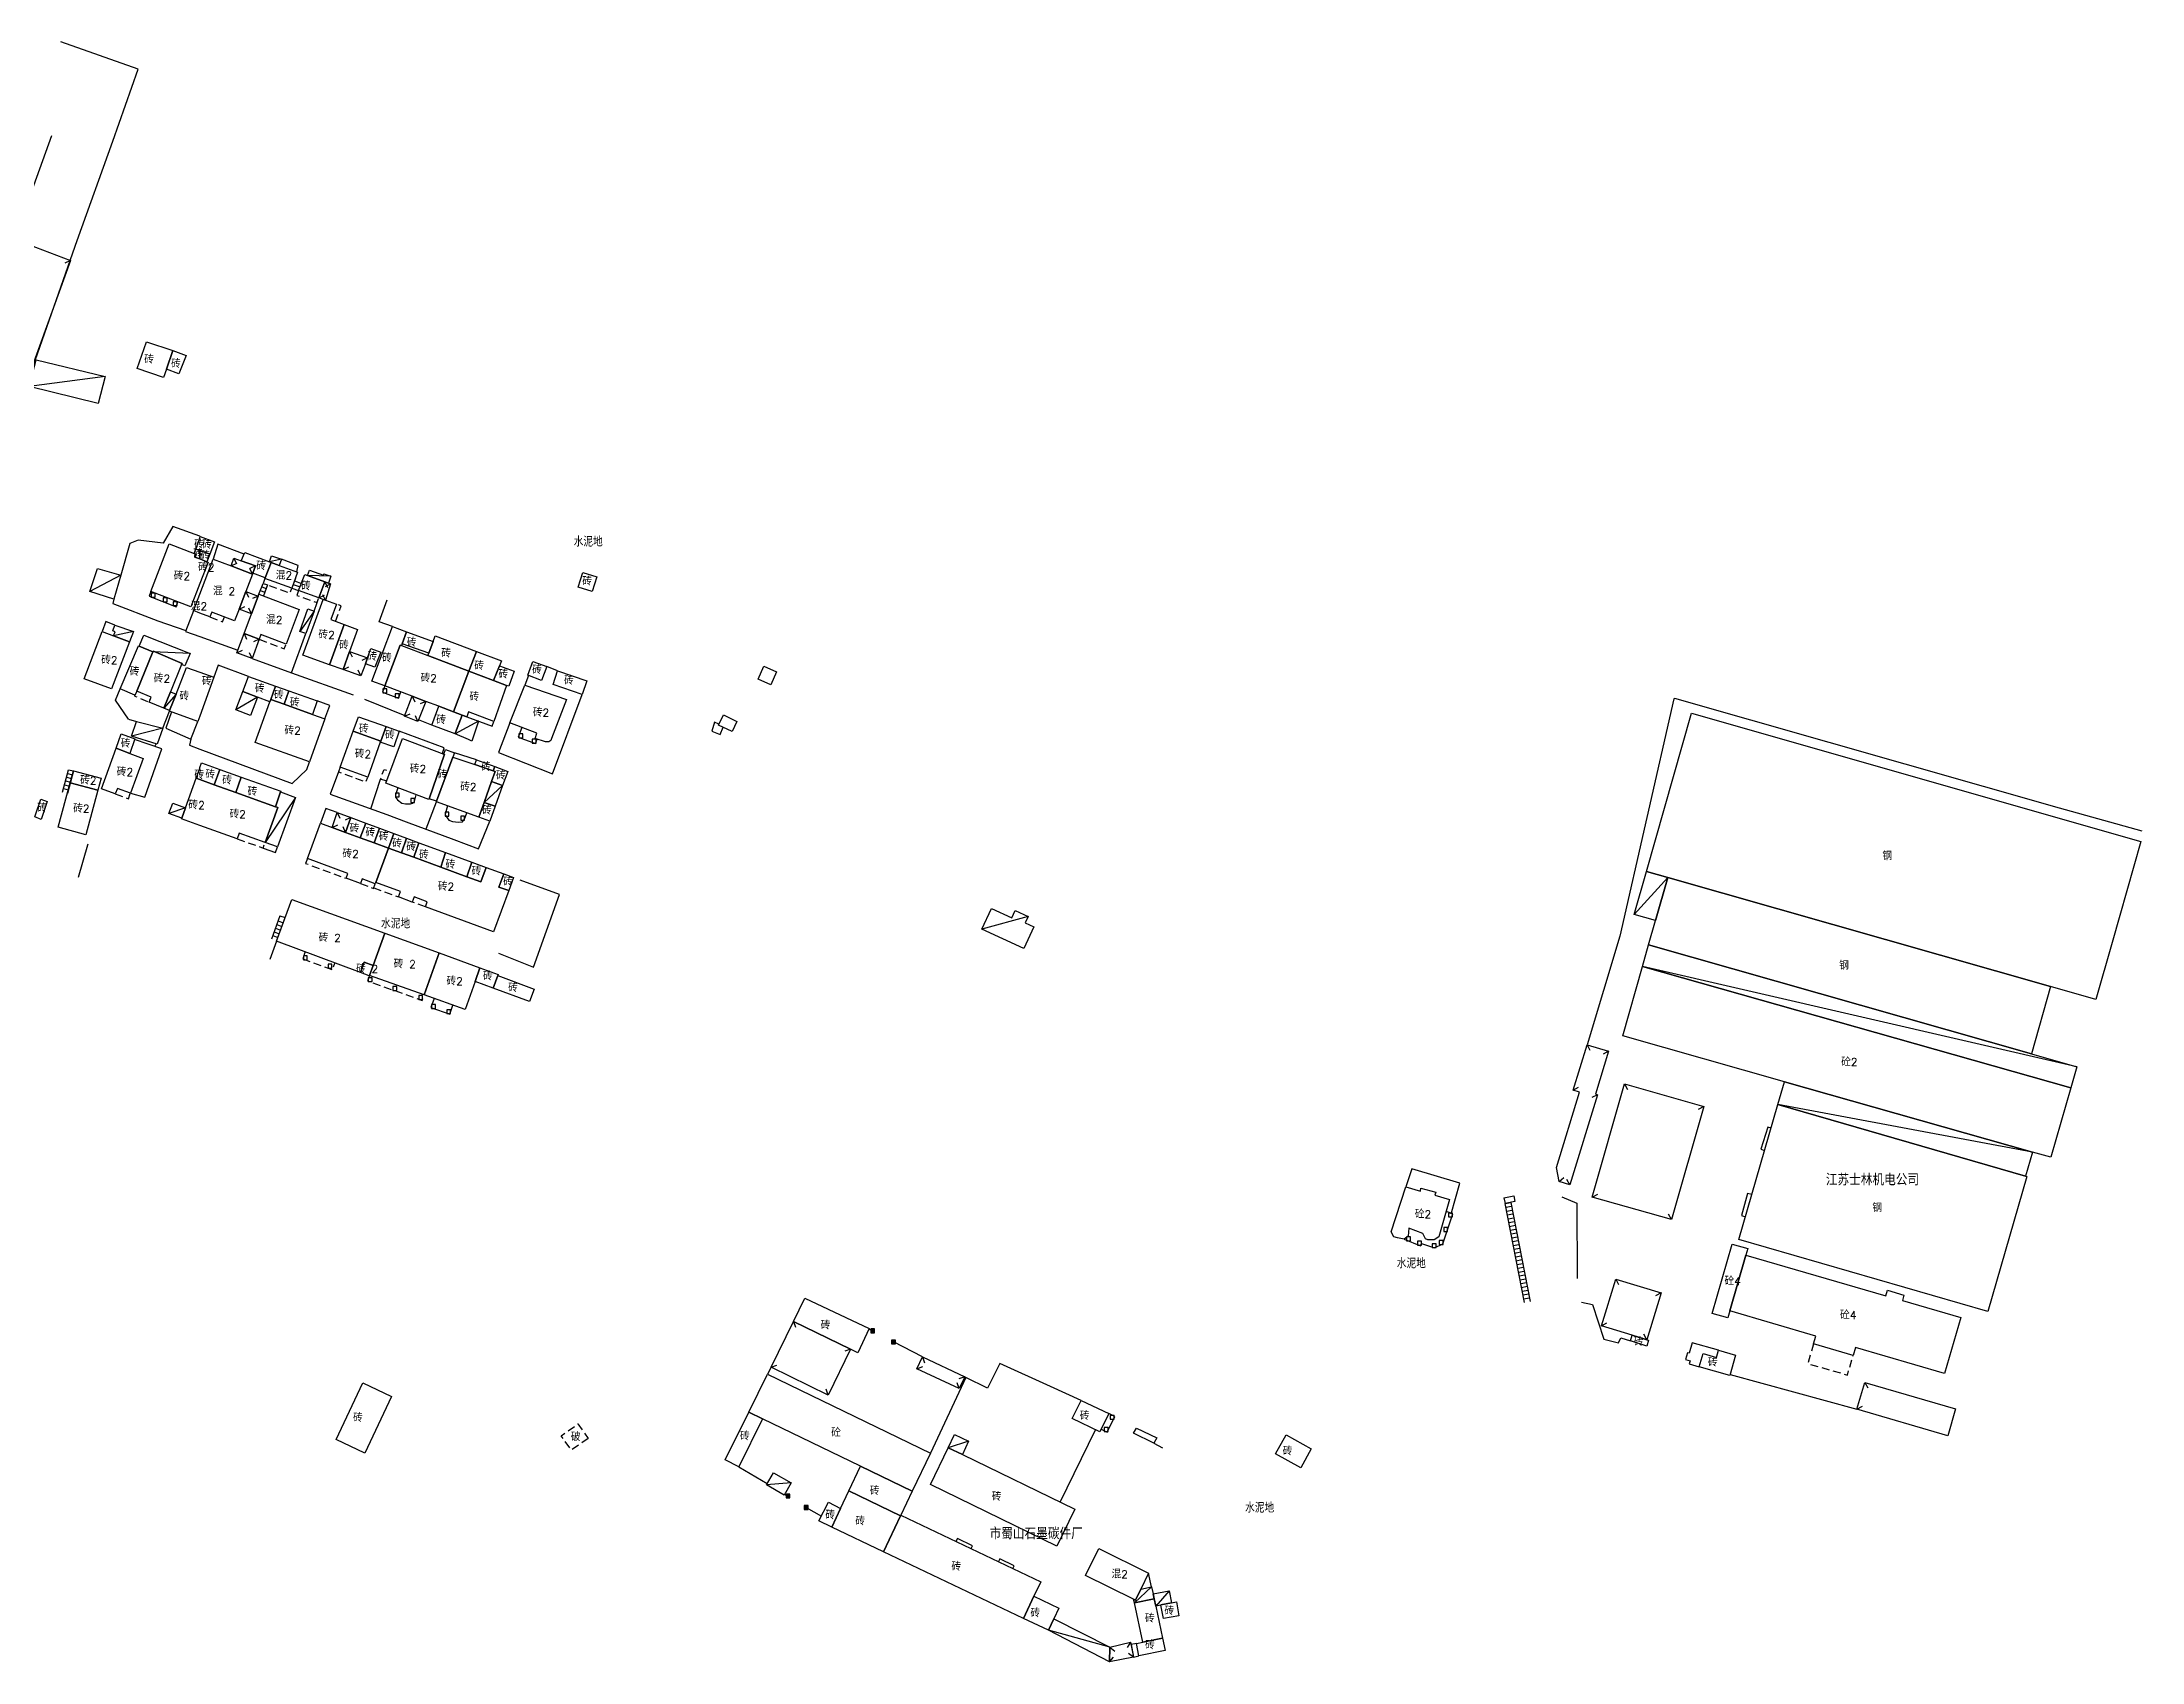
# Model space of a CAD drawing. Header units: millimetres. Extents: x 51 to 1261, y 60 to 1114.
# Drawn here: x 720 to 1261, y 528 to 945 of the extents above; entities that cross this region are included whole.
import ezdxf

# ---------------------------------------------------------------- set-up
doc = ezdxf.new("R2010")
doc.units = ezdxf.units.MM
doc.linetypes.add('X5', pattern=[3, 2, -1])
doc.layers.add('JMD', color=6, linetype='Continuous')
doc.layers.get('0').off()
doc.styles.add('HZ', font='rs.shx', dxfattribs={"width": 0.8, "bigfont": 'hztxt.shx'})
doc.linetypes.add('443', pattern='A,9.4,[169,AAA.SHX,S=1,R=0,X=0,Y=0.15],0.6', length=10)
doc.linetypes.add('444', pattern='A,4.5,[145,AAA.SHX,S=1,R=0,X=0,Y=1],4.5,-0.5,[146,AAA.SHX,S=1,R=0,X=0,Y=0],-0.5', length=10)

# ---------------------------------------------------------------- blocks, each defined once
blk = doc.blocks.new('gc291')
blk.add_lwpolyline([(-0.5, -0.5), (0.5, -0.5), (0.5, 0.5), (-0.5, 0.5), (-0.5, -0.5)])
blk = doc.blocks.new('*U16')
at = {"linetype": 'Continuous'}
for points in [[(0, 0), (0.5, 0.5), (-0.5, 0.5)], [(0, 0), (-0.5, 0.5), (-0.5, -0.5)], [(0, 0), (-0.5, -0.5), (0.5, -0.5)], [(0, 0), (0.5, -0.5), (0.5, 0.5)]]:
    blk.add_solid(points, dxfattribs=at)
blk = doc.blocks.new('gc002')
blk.add_lwpolyline([(-0.5, -0.5), (0.5, -0.5), (0.5, 0.5), (-0.5, 0.5), (-0.5, -0.5)])
at = {"linetype": 'Continuous'}
blk.add_blockref('*U16', (0, 0), dxfattribs=at)

msp = doc.modelspace()

# ---------------------------------------------------------------- linework, layer by layer
at = {"layer": 'JMD', "color": 6, "linetype": '443', "flags": 128}
for points in [[(596, 901.44), (611.07, 895.61), (632.96, 887.04), (663.25, 875.03), (715.18, 854.84), (718.28, 862.95), (729.06, 893.54), (738.21, 919.08), (744.7, 937.67), (724.79, 944.64)], [(722.4, 920.5), (715.5, 901.22)], [(760.57, 817.41), (753.62, 819.95), (751.13, 815.64), (744.75, 816.41), (742.55, 815.57), (740.23, 807.42)], [(760.69, 817.39), (760.57, 817.41)], [(760.69, 817.39), (760.57, 817.41)], [(771.97, 812.82), (765.19, 815.4), (764.03, 811.54)], [(785.57, 808.23), (785.93, 809.87), (781.6, 811.52)], [(738.47, 801.24), (738.16, 800.14)], [(738.16, 800.14), (749.8, 795.63)], [(789.99, 798.14), (790.78, 800.33)], [(810.17, 794.2), (806.77, 795.4), (808.8, 801.06)], [(738.73, 794.57), (736.42, 795.45), (735.49, 792.89)], [(749.8, 795.63), (756.98, 793.13)], [(759, 798.26), (756.9, 792.91), (760.57, 791.62)], [(760.57, 791.62), (770.34, 788.08)], [(760.57, 791.62), (770.34, 788.08)], [(784.2, 782.29), (787.88, 792.38)], [(773.16, 781.29), (765.28, 784.22), (764.17, 781.11)], [(774.05, 785.99), (784.2, 782.29)], [(852.7, 782.77), (849.9, 783.88)], [(784.2, 782.29), (800.05, 776.58)], [(845.22, 781.6), (844.24, 779.11)], [(742.26, 770.31), (738.88, 775.21), (740.07, 778.13)], [(792.81, 770.4), (794.07, 773.9), (790.77, 775.07)], [(803.03, 775.46), (813.34, 771.3)], [(840.43, 769.37), (837.45, 761.73), (851.38, 756.29), (859.04, 776.73)], [(1260.57, 741.48), (1239.37, 747.4), (1140.29, 775.7), (1140.08, 775.57), (1126.14, 714.5), (1117.71, 686.55)], [(1260.57, 741.48), (1239.37, 747.4), (1140.29, 775.7), (1140.08, 775.57), (1126.14, 714.5), (1117.71, 686.55)], [(742.26, 770.31), (744.28, 769.75)], [(751.06, 768.06), (752.76, 772.39)], [(753.27, 772.21), (751.81, 768), (758.25, 765.2)], [(758.25, 765.2), (760.06, 769.75)], [(820.28, 768.83), (816.9, 770.15)], [(894.23, 769.03), (893.11, 769.6), (892.39, 767.21), (894.54, 766.42), (895.28, 768.25)], [(742.75, 751.32), (746.43, 750.26), (750.78, 762.72), (743.8, 765.15)], [(749.03, 763.33), (749.34, 763.97)], [(758.25, 765.2), (757.94, 763.64), (760.57, 762.66)], [(760.57, 762.66), (784.4, 753.77), (788.13, 757.39), (788.83, 759.34)], [(760.57, 762.66), (784.4, 753.77), (788.13, 757.39), (788.83, 759.34)], [(823.04, 761.5), (823.46, 762.95), (811.92, 767.29)], [(831.84, 759.87), (826.16, 761.7)], [(796.29, 756.76), (794.16, 751.05), (808.74, 745.77)], [(804.66, 747.25), (807.13, 754.91)], [(795.98, 746.3), (793.05, 747.37), (791.66, 743.58)], [(818.89, 742.09), (821.5, 749.08)], [(808.74, 745.77), (813.69, 743.9), (825.97, 739.36), (832.33, 736.94), (835.23, 744.07)], [(729.37, 729.68), (731.76, 737.97), (731.85, 738.24)], [(837.5, 710.12), (846.51, 706.55), (853.18, 725.17), (843.07, 728.93)], [(780.33, 713.23), (778.61, 708.52)], [(1082.77, 643.02), (1084.96, 650.9), (1072.58, 654.61), (1071.03, 650)], [(1111.23, 647.4), (1115.06, 645.76), (1115.14, 626.39)], [(1116.28, 620.27), (1119.08, 619.64), (1122.02, 610.77), (1125.84, 609.83), (1126.39, 611.14), (1128.89, 610.31)], [(933.8, 612.89), (932.84, 613.36)], [(946.63, 606.18), (939.15, 610.03)], [(907.64, 603.56), (906.73, 601.72)], [(987.45, 595.01), (979.61, 598.6), (966.57, 604.49), (963.38, 598.11), (957.83, 600.85), (948.65, 581.42)], [(982.1, 568.8), (991.21, 587.45)], [(1006.16, 583.95), (1008.43, 582.82)], [(899.34, 577.93), (906.66, 573.61)], [(911.14, 570.82), (912.01, 570.38)], [(916.67, 567.41), (920.61, 565.21)], [(1005.59, 547.02), (1004.85, 550.52)]]:
    msp.add_lwpolyline(points, dxfattribs=at)
at = {"layer": 'JMD', "color": 6, "linetype": 'Continuous', "flags": 128}
for points in [[(613.87, 916.36), (707.69, 879.78), (712.85, 893.89), (727.27, 888.37), (715.29, 855.23), (607.13, 897.37), (613.87, 916.36)], [(727.27, 888.37), (725.81, 887.71)], [(771.26, 811.11), (774.96, 809.79), (774.24, 807.91), (774.15, 807.68), (768.63, 809.79), (769.35, 811.8), (771.26, 811.11)], [(769.35, 811.8), (770.03, 810.35)], [(768.63, 809.79), (770.08, 810.46)], [(774.15, 807.68), (773.5, 809.14)], [(774.96, 809.79), (773.51, 809.12)], [(785.22, 806.66), (784.25, 804.07)], [(784.95, 805.95), (786.77, 805.28)], [(786.04, 803.43), (787.05, 805.99)], [(793.72, 805.35), (794.27, 805.15), (792.96, 800.94), (792.33, 801.16), (791.23, 801.56), (792.75, 805.71), (793.72, 805.35)], [(792.75, 805.71), (793.42, 804.26)], [(775.64, 802.02), (773.9, 797.43), (770.71, 798.65), (772.46, 803.24), (775.64, 802.02)], [(772.46, 803.24), (773.11, 801.78)], [(775.64, 802.02), (774.18, 801.37)], [(775.82, 802.5), (776.89, 805.3)], [(776.17, 803.43), (777.3, 803.01)], [(776.53, 804.36), (777.66, 803.95)], [(776.89, 805.3), (778.02, 804.89)], [(778.02, 804.89), (776.95, 802.08)], [(784.25, 804.07), (786.04, 803.43)], [(784.6, 805.01), (786.4, 804.36)], [(791.23, 801.56), (792.68, 802.23)], [(792.96, 800.94), (792.25, 802.37)], [(794.27, 805.15), (792.84, 804.44)], [(770.71, 798.65), (772.17, 799.3)], [(773.9, 797.43), (773.24, 798.89)], [(775.87, 790.9), (774.05, 785.99), (770.1, 787.45), (771.98, 792.38), (775.87, 790.9)], [(771.98, 792.38), (772.63, 790.92)], [(775.87, 790.9), (774.41, 790.24)], [(770.1, 787.45), (771.56, 788.11)], [(774.05, 785.99), (773.38, 787.44)], [(803.78, 786.16), (803.22, 784.62), (802.08, 781.5), (797.48, 783.13), (799.14, 787.79), (803.78, 786.16)], [(799.14, 787.79), (799.83, 786.35)], [(803.78, 786.16), (802.33, 785.48)], [(797.48, 783.13), (798.92, 783.82)], [(802.08, 781.5), (801.4, 782.95)], [(818.78, 774.93), (816.74, 769.74), (813.26, 771.1), (815.27, 776.25), (818.78, 774.93)], [(815.27, 776.25), (815.92, 774.79)], [(818.78, 774.93), (817.31, 774.28)], [(813.26, 771.1), (814.72, 771.74)], [(816.74, 769.74), (816.1, 771.2)], [(725.23, 751.58), (726.79, 757.32)], [(728.06, 757), (726.49, 751.24)], [(726.79, 757.32), (728.06, 757)], [(725.48, 752.5), (726.74, 752.16)], [(725.74, 753.46), (727.01, 753.13)], [(726.01, 754.43), (727.27, 754.1)], [(726.27, 755.39), (727.53, 755.07)], [(726.53, 756.36), (727.8, 756.03)], [(799.5, 745), (798.13, 741.21), (794.7, 742.46), (795.98, 746.3), (799.5, 745)], [(795.98, 746.3), (796.67, 744.85)], [(794.7, 742.46), (796.14, 743.16)], [(798.13, 741.21), (797.46, 742.66)], [(799.5, 745), (798.05, 744.32)], [(781.23, 719.74), (779.03, 713.7)], [(780.33, 713.23), (782.53, 719.26)], [(781.23, 719.74), (782.53, 719.26)], [(779.37, 714.64), (780.67, 714.17)], [(779.71, 715.58), (781.01, 715.11)], [(780.06, 716.52), (781.36, 716.05)], [(780.4, 717.46), (781.7, 716.99)], [(780.74, 718.4), (782.04, 717.93)], [(1120.4, 673.69), (1113.29, 650.48), (1110.5, 651.33), (1109.82, 654.98), (1115.74, 674.34), (1114.13, 674.83), (1117.71, 686.55), (1123.23, 684.86), (1119.86, 673.85), (1120.4, 673.69)], [(1117.71, 686.55), (1118.46, 685.14)], [(1123.23, 684.86), (1121.82, 684.11)], [(1147.73, 670.66), (1139.45, 641.54), (1119.05, 647.34), (1127.33, 676.46), (1147.73, 670.66)], [(1127.33, 676.46), (1128.11, 675.06)], [(1114.13, 674.83), (1115.54, 675.58)], [(1120.4, 673.69), (1118.98, 672.94)], [(1147.73, 670.66), (1146.33, 669.88)], [(1110.5, 651.33), (1111.69, 652.4)], [(1113.29, 650.48), (1112.54, 651.89)], [(1096.31, 647.14), (1098.84, 647.65)], [(1096.31, 647.14), (1096.6, 645.66)], [(1099.13, 646.16), (1096.6, 645.68)], [(1096.6, 645.68), (1098.07, 645.96)], [(1101.62, 620.2), (1096.6, 645.68)], [(1096.79, 644.7), (1098.26, 644.98)], [(1096.98, 643.71), (1098.45, 644)], [(1098.07, 645.96), (1103.03, 620.47)], [(1098.84, 647.65), (1099.13, 646.16)], [(1119.05, 647.34), (1120.45, 648.12)], [(1097.18, 642.73), (1098.64, 643.01)], [(1097.37, 641.75), (1098.83, 642.03)], [(1097.56, 640.77), (1099.02, 641.05)], [(1097.76, 639.79), (1099.22, 640.07)], [(1097.95, 638.81), (1099.41, 639.09)], [(1098.14, 637.83), (1099.6, 638.11)], [(1139.45, 641.54), (1138.67, 642.94)], [(1098.34, 636.85), (1099.79, 637.12)], [(1098.53, 635.87), (1099.98, 636.14)], [(1098.73, 634.88), (1100.17, 635.16)], [(1098.92, 633.9), (1100.36, 634.18)], [(1099.11, 632.92), (1100.55, 633.2)], [(1099.31, 631.94), (1100.74, 632.22)], [(1099.5, 630.96), (1100.93, 631.23)], [(1099.69, 629.98), (1101.12, 630.25)], [(1099.89, 629), (1101.32, 629.27)], [(1100.08, 628.02), (1101.51, 628.29)], [(1100.27, 627.04), (1101.7, 627.31)], [(1100.47, 626.05), (1101.89, 626.33)], [(1100.66, 625.07), (1102.08, 625.35)], [(1100.85, 624.09), (1102.27, 624.36)], [(1101.05, 623.11), (1102.46, 623.38)], [(1101.24, 622.13), (1102.65, 622.4)], [(1133.1, 610.61), (1129.35, 611.75), (1121.4, 614.18), (1125.08, 626.23), (1136.78, 622.65), (1133.1, 610.61)], [(1125.08, 626.23), (1125.83, 624.81)], [(1136.78, 622.65), (1135.37, 621.9)], [(1101.43, 621.15), (1102.84, 621.42)], [(928.12, 608.16), (922.36, 596.37), (907.64, 603.56), (913.44, 615.33), (928.12, 608.16)], [(913.44, 615.33), (913.96, 613.82)], [(1121.4, 614.18), (1122.81, 614.93)], [(1133.1, 610.61), (1132.35, 612.02)], [(928.12, 608.16), (926.61, 607.64)], [(957.51, 601.07), (956.08, 598.04), (945.21, 603.14), (946.63, 606.18), (957.51, 601.07)], [(946.63, 606.18), (947.17, 604.67)], [(907.64, 603.56), (909.15, 604.08)], [(945.21, 603.14), (946.71, 603.69)], [(957.51, 601.07), (956, 600.53)], [(922.36, 596.37), (921.84, 597.88)], [(956.08, 598.04), (955.54, 599.55)], [(1212.57, 592.81), (1210.55, 585.9), (1187.18, 592.73), (1189.2, 599.64), (1212.57, 592.81)], [(1189.2, 599.64), (1189.97, 598.23)], [(1187.18, 592.73), (1188.59, 593.5)], [(1001.69, 587.88), (1006.96, 585.37), (1006.16, 583.95), (1000.95, 586.53), (1001.69, 587.88)], [(994.73, 527.67), (994.88, 531.48), (1000.2, 532.75), (1000.98, 528.95), (994.73, 527.67)], [(994.88, 531.48), (996.11, 530.46)], [(1000.2, 532.75), (999.34, 531.4)], [(1000.98, 528.95), (999.65, 529.83)], [(994.73, 527.67), (995.77, 528.89)]]:
    msp.add_lwpolyline(points, dxfattribs=at)
for points in [[(753.62, 865.2), (751.99, 860.47), (751.25, 858.31), (744.5, 860.57), (746.86, 867.46)], [(751.99, 860.47), (753.62, 865.2), (757.09, 863.92), (755.23, 859.21)], [(736.22, 858.56), (734.43, 851.62), (716.67, 855.95), (718.46, 862.8)], [(763.16, 812.77), (760.57, 813.73), (759.53, 814.12), (760.57, 817.04), (760.69, 817.39), (764.37, 815.98)], [(759.1, 812.98), (759.63, 812.78), (759.35, 812.05), (760.57, 811.59), (762.44, 810.86), (762.7, 810.76), (760.57, 805.23), (758.26, 799.24), (747.97, 803.21), (752.69, 815.44)], [(768.63, 809.79), (774.15, 807.68), (772.46, 803.24), (770.71, 798.65), (769.56, 795.65), (763.67, 797.9), (763.19, 796.66), (760.57, 797.66), (758.96, 798.28), (760.57, 802.49), (764.03, 811.54)], [(760.57, 813.73), (760.57, 811.59), (759.35, 812.05), (759.63, 812.78), (759.1, 812.98), (759.53, 814.12)], [(763.16, 812.77), (762.44, 810.86), (760.57, 811.59), (760.57, 813.73)], [(778.5, 810.86), (778.94, 810.69), (777.44, 806.74), (774.24, 807.91), (774.96, 809.79), (771.26, 811.11), (772.14, 813.22)], [(781.04, 809.91), (778.94, 810.69), (778.5, 810.86), (779.03, 812.41), (781.6, 811.52)], [(740.23, 807.42), (738.47, 801.24), (732.28, 803.23), (734.28, 809.13)], [(781.04, 809.91), (785.77, 808.15), (784.25, 804.07), (777.36, 806.55), (777.44, 806.74), (778.94, 810.69)], [(788.35, 807.32), (792.75, 805.71), (791.23, 801.56), (786.04, 803.43), (787.67, 807.57)], [(793.72, 805.35), (792.75, 805.71), (788.35, 807.32), (788.84, 808.67), (792.39, 807.39), (792.53, 807.78), (794.36, 807.12)], [(862.76, 806.94), (861.6, 803.19), (858, 804.31), (859.17, 808.05)], [(775.87, 790.9), (771.98, 792.38), (773.9, 797.43), (775.64, 802.02), (775.82, 802.5), (786.18, 798.57), (782.8, 789.66), (776.32, 792.12)], [(792.96, 800.94), (795.78, 799.92), (794.32, 795.96), (797.78, 794.69), (794, 784.36), (787.07, 786.81), (792.33, 801.16)], [(789.99, 798.14), (787.88, 792.38), (786.37, 792.9), (788.36, 798.72)], [(799.14, 787.79), (797.48, 783.13), (794, 784.36), (797.78, 794.69), (801.16, 793.46)], [(738.41, 791.8), (742.47, 790.28), (737.84, 778.13), (730.86, 780.75), (735.49, 792.89)], [(742.47, 790.28), (738.41, 791.8), (738.8, 792.78), (738.18, 793.06), (738.73, 794.57), (743.52, 792.9)], [(755.92, 784.4), (756.03, 784.68), (748.63, 787.87), (748.54, 787.66), (745.02, 789.14), (746.21, 791.98), (758.08, 787.24), (756.74, 784.05)], [(813.84, 792.83), (812.66, 789.71), (812.5, 789.27), (812.13, 789.41), (808.18, 778.91), (804.86, 780.16), (810.17, 794.2)], [(812.5, 789.27), (819.29, 786.7), (829.87, 782.7), (825.94, 772.24), (822.16, 773.66), (818.78, 774.93), (815.27, 776.25), (808.18, 778.91), (812.13, 789.41)], [(820.64, 790.29), (819.52, 787.31), (812.66, 789.71), (813.84, 792.83)], [(831.79, 787.8), (829.87, 782.7), (819.29, 786.7), (819.52, 787.31), (820.64, 790.29), (821.19, 791.78)], [(745.02, 789.14), (748.54, 787.66), (744.35, 777.59), (743.89, 776.5), (740.07, 778.13), (744.77, 789.25)], [(755.92, 784.4), (753.03, 777.36), (751.32, 773.19), (747.56, 774.74), (748.1, 776.03), (744.35, 777.59), (748.54, 787.66), (748.63, 787.87), (756.03, 784.68)], [(803.22, 784.62), (803.78, 786.16), (804.65, 788.55), (807.17, 787.59), (805.68, 783.69)], [(837.7, 784.06), (836.21, 780.29), (829.87, 782.7), (831.79, 787.8), (838.23, 785.39)], [(839.53, 779.04), (836.21, 780.29), (837.7, 784.06), (841.53, 782.73), (840.17, 778.8)], [(849.9, 783.88), (848.57, 780.33), (845.01, 781.68), (846.35, 785.21)], [(909.07, 782.51), (907.61, 779.2), (904.33, 780.65), (905.79, 783.95)], [(752.83, 772.56), (754.47, 776.76), (757.18, 783.64), (760.57, 782.41), (764.17, 781.11), (760.57, 771.15), (760.06, 769.75), (752.76, 772.39)], [(780.09, 778.84), (778.86, 775.43), (778.63, 774.79), (775.45, 775.99), (771.65, 777.42), (773.16, 781.29)], [(783.5, 777.64), (782.33, 774.18), (778.86, 775.43), (780.09, 778.84)], [(836.21, 780.29), (839.53, 779.04), (836.25, 769.76), (829.77, 772.19), (829.31, 770.97), (828.15, 771.41), (825.94, 772.24), (829.87, 782.7)], [(850.48, 764.53), (849.6, 764.47), (846.96, 765.37), (847.33, 766.77), (840.43, 769.37), (844.24, 779.11), (855.03, 775.37), (851.16, 765.33), (850.97, 764.82)], [(860.22, 780.25), (859.04, 776.73), (851.52, 779.26), (852.7, 782.77)], [(754.47, 776.76), (752.83, 772.56), (751.32, 773.19), (753.03, 777.36)], [(775.45, 775.99), (773.68, 771.31), (769.84, 772.77), (771.65, 777.42)], [(782.33, 774.18), (789.59, 771.56), (792.81, 770.4), (788.83, 759.34), (774.88, 764.36), (778.63, 774.79), (778.86, 775.43)], [(789.59, 771.56), (782.33, 774.18), (783.5, 777.64), (790.77, 775.07)], [(825.94, 772.24), (828.15, 771.41), (826.45, 766.89), (826.32, 766.55), (820.28, 768.83), (822.16, 773.66)], [(751.04, 768), (749.63, 763.88), (742.97, 765.94), (744.28, 769.75)], [(808.53, 768.45), (807.16, 764.67), (800.08, 767.24), (801.41, 770.9)], [(807.06, 764.39), (807.16, 764.67), (808.53, 768.45), (811.92, 767.29), (810.51, 763.21)], [(829.31, 770.97), (832.35, 769.83), (830.65, 764.72), (829.73, 765.1), (826.32, 766.55), (826.45, 766.89), (828.15, 771.41)], [(898.88, 769.78), (897.63, 767.14), (894.12, 768.79), (895.37, 771.43)], [(1254.87, 719.79), (1252.9, 712.89), (1248.7, 698.16), (1237.05, 701.49), (1138.51, 729.59), (1132.97, 731.17), (1144.58, 771.86), (1260.3, 738.86)], [(742.58, 761.53), (746.02, 760.24), (742.73, 751.26), (739.36, 752.52), (738.84, 751.11), (735.28, 752.44), (739.09, 762.84)], [(742.58, 761.53), (739.09, 762.84), (740.36, 766.6), (743.84, 765.28)], [(807.16, 764.67), (807.06, 764.39), (803.81, 755.42), (796.73, 757.98), (800.08, 767.24)], [(823.4, 761.37), (823.56, 761.31), (819.64, 749.85), (819.57, 749.66), (808.52, 753.84), (812.79, 765.34)], [(825.73, 760.54), (821.55, 749.21), (819.64, 749.85), (823.56, 761.31), (823.4, 761.37), (823.82, 762.54), (826.16, 761.7)], [(734.37, 752.03), (727.24, 753.98), (728.06, 757.01), (735.23, 755.19)], [(765.74, 757.38), (764.33, 753.48), (760.57, 754.84), (759.66, 755.17), (760.57, 757.69), (760.57, 757.86), (761, 759.07)], [(771.24, 755.43), (769.88, 751.48), (764.33, 753.48), (765.74, 757.38)], [(831.39, 758.63), (836.11, 757.04), (836.62, 756.87), (835.7, 754.27), (833.81, 748.92), (832.45, 745.08), (821.5, 749.08), (821.55, 749.21), (825.73, 760.54)], [(836.51, 758.14), (836.11, 757.04), (831.39, 758.63), (831.84, 759.87)], [(838.54, 753.26), (835.7, 754.27), (836.62, 756.87), (836.11, 757.04), (836.51, 758.14), (839.86, 756.9)], [(734.37, 752.03), (731.26, 740.59), (724.13, 742.55), (727.24, 753.98)], [(764.33, 753.48), (769.88, 751.48), (780.04, 747.81), (780.65, 747.59), (777.4, 738.59), (770.71, 741), (770.19, 739.54), (760.57, 743.01), (755.88, 744.7), (755.95, 744.88), (756.9, 747.52), (759.66, 755.17), (760.57, 754.84)], [(781.35, 751.61), (780.04, 747.81), (769.88, 751.48), (771.24, 755.43), (781.42, 751.82)], [(777.4, 738.59), (780.65, 747.59), (780.04, 747.81), (781.35, 751.61), (785.22, 750.21), (780.57, 737.44)], [(838.54, 753.26), (836.63, 747.97), (836.62, 747.98), (833.81, 748.92), (835.7, 754.27)], [(718.12, 745.17), (718.38, 745.94), (719.69, 749.71), (721.32, 749.13), (719.79, 744.55)], [(756.9, 747.52), (755.95, 744.88), (752.59, 746.03), (753.67, 748.72)], [(836.62, 747.98), (835.23, 744.07), (832.45, 745.08), (833.81, 748.92)], [(794.7, 742.46), (798.13, 741.21), (801.87, 739.84), (805.45, 738.53), (809.13, 737.18), (805.87, 728.34), (805.75, 728), (802.38, 729.24), (801.93, 728.02), (798.23, 729.38), (798.68, 730.6), (788.28, 734.44), (791.66, 743.58)], [(803.31, 743.59), (801.87, 739.84), (798.13, 741.21), (799.5, 745)], [(806.89, 742.27), (805.45, 738.53), (801.87, 739.84), (803.31, 743.59)], [(810.52, 740.94), (809.13, 737.18), (805.45, 738.53), (806.89, 742.27)], [(813.81, 739.72), (812.52, 735.94), (809.13, 737.18), (810.52, 740.94)], [(812.52, 735.94), (815.67, 734.78), (822.65, 732.22), (829.37, 729.76), (832.95, 728.45), (834.31, 732.17), (838.83, 730.5), (837.59, 727.13), (840.11, 726.2), (836.21, 715.58), (818.68, 722.03), (819.16, 723.35), (815.78, 724.59), (815.3, 723.28), (811.73, 724.59), (812.25, 726), (805.87, 728.34), (809.13, 737.18)], [(817.01, 738.54), (815.67, 734.78), (812.52, 735.94), (813.81, 739.72)], [(823.88, 736.01), (822.65, 732.22), (815.67, 734.78), (817.01, 738.54)], [(830.59, 733.54), (829.37, 729.76), (822.65, 732.22), (823.88, 736.01)], [(834.31, 732.17), (832.95, 728.45), (829.37, 729.76), (830.59, 733.54)], [(840.11, 726.2), (837.59, 727.13), (838.83, 730.5), (841.35, 729.57)], [(1138.51, 729.59), (1135.34, 718.49), (1129.81, 720.08), (1132.97, 731.17)], [(1237.05, 701.49), (1232.13, 684.2), (1133.57, 712.28), (1135.34, 718.49), (1138.51, 729.59)], [(808.23, 715.24), (805.2, 706.95), (802.92, 707.78), (801.96, 705.16), (780.33, 713.23), (784.24, 723.94)], [(964.39, 721.64), (969.63, 719.2), (970.51, 721.09), (973.82, 719.55), (973.05, 717.9), (975.29, 716.85), (972.7, 711.29), (961.91, 716.33)], [(822.25, 710.16), (818.35, 699.36), (804.27, 704.4), (805.2, 706.95), (808.23, 715.24)], [(832.69, 706.37), (831.45, 702.83), (828.91, 695.57), (818.35, 699.36), (822.25, 710.16)], [(1232.13, 684.2), (1243.77, 680.89), (1242.22, 675.44), (1131.98, 706.7), (1133.57, 712.28)], [(805.2, 706.95), (804.27, 704.4), (804.23, 704.31), (801.95, 705.14), (801.96, 705.16), (802.92, 707.78)], [(837.29, 704.34), (836.11, 701.1), (831.45, 702.83), (832.69, 706.37), (837.41, 704.66)], [(836.11, 701.1), (837.29, 704.34), (846.66, 700.83), (845.46, 697.63)], [(1242.22, 675.44), (1237.13, 657.58), (1232.42, 658.92), (1168.53, 677.03), (1126.9, 688.84), (1131.98, 706.7)], [(1232.42, 658.92), (1230.62, 652.71), (1166.83, 671.16), (1168.53, 677.03)], [(1230.62, 652.71), (1230.91, 652.62), (1220.85, 617.86), (1156.78, 636.4), (1166.83, 671.16)], [(1071.03, 650), (1074.81, 648.86), (1074.89, 649.59), (1078.74, 648.61), (1078.56, 647.83), (1082.31, 646.72), (1079.53, 637.07), (1078.37, 636.29), (1076.76, 636.36), (1076.1, 636.6), (1075.44, 637.99), (1071.85, 639.34), (1071.65, 637.26), (1070.65, 636.5), (1068.94, 636.83), (1067.98, 637.12), (1067.24, 638.36)], [(1158.6, 632.41), (1154.45, 618.03), (1153.93, 616.23), (1149.88, 617.4), (1155.03, 635.25), (1159.08, 634.08)], [(1213.94, 616.37), (1209.7, 601.92), (1186.8, 608.6), (1186.21, 606.59), (1176.01, 609.55), (1176.6, 611.57), (1154.45, 618.03), (1158.6, 632.41), (1194.62, 621.94), (1195.03, 623.33), (1199.3, 622.09), (1198.9, 620.74)], [(928.12, 608.16), (913.44, 615.33), (916.38, 621.28), (932.9, 613.51), (929.96, 607.26)], [(1133.1, 610.61), (1133.55, 610.47), (1133.07, 608.97), (1128.89, 610.31), (1129.35, 611.75)], [(1155.95, 606.64), (1154.45, 601.4), (1146.59, 603.66), (1147.56, 607.07), (1151.02, 606.08), (1151.55, 607.9)], [(943.98, 571.6), (930.66, 578.05), (905.45, 590.25), (901.91, 591.96), (906.73, 601.72), (948.65, 581.42)], [(809.93, 596.02), (803.09, 581.45), (795.69, 584.92), (802.54, 599.49)], [(994.59, 591.61), (992.31, 586.93), (985.18, 590.33), (987.45, 595.01)], [(905.45, 590.25), (899.34, 577.93), (895.84, 579.66), (901.91, 591.96)], [(956.89, 581.05), (953.25, 582.82), (954.89, 586.19), (958.5, 584.49)], [(1046.73, 582.57), (1044, 577.66), (1037.52, 581.26), (1040.25, 586.17)], [(956.89, 581.05), (985.84, 566.98), (981.23, 557.51), (948.65, 573.35), (953.25, 582.82)], [(912.83, 573.75), (911.03, 570.63), (906.47, 573.28), (908.27, 576.39)], [(943.98, 571.6), (941.07, 565.46), (940.98, 565.27), (927.69, 571.76), (930.66, 578.05)], [(925.53, 567.2), (923.27, 562.41), (919.98, 563.98), (922.44, 568.78)], [(940.98, 565.27), (936.6, 556.06), (923.27, 562.41), (925.53, 567.2), (927.69, 571.76)], [(975.32, 544.57), (972.61, 538.89), (936.6, 556.06), (940.98, 565.27), (941.07, 565.46), (977.1, 548.31)], [(1002.81, 546.4), (1001.43, 543.61), (1000.96, 543.84), (988.6, 549.97), (992.02, 556.88), (1004.85, 550.52)], [(1005.98, 545.19), (1006.25, 543.96), (1001.17, 542.87), (1000.96, 543.84), (1001.43, 543.61), (1002.81, 546.4), (1005.59, 547.02)], [(980.46, 538.77), (979.05, 535.83), (972.61, 538.89), (975.32, 544.57), (981.76, 541.48)], [(1006.66, 542.05), (1008.43, 533.82), (1003.33, 532.77), (1001.17, 542.87), (1006.25, 543.96)], [(1010.75, 542.92), (1007.99, 542.41), (1008.01, 542.3), (1006.66, 542.05), (1006.25, 543.96), (1005.98, 545.19), (1010.15, 546)], [(1008.01, 542.3), (1007.99, 542.41), (1010.75, 542.92), (1011.99, 543.15), (1012.65, 539.57), (1008.65, 538.83)], [(994.88, 531.48), (994.73, 527.67), (979.05, 535.83), (980.46, 538.77)], [(1003.33, 532.77), (1008.43, 533.82), (1009.12, 530.62), (1002.35, 529.23), (1001.7, 532.43)]]:
    msp.add_lwpolyline(points, close=True, dxfattribs=at)
at = {"layer": 'JMD', "color": 6}
for points in [[(736.22, 858.56), (716.67, 855.95)], [(781.6, 811.52), (778.5, 810.86)], [(740.23, 807.42), (732.28, 803.23)], [(794.36, 807.12), (788.35, 807.32)], [(747.97, 803.21), (747.56, 801.98), (754.49, 799.25), (754.95, 800.53)], [(789.99, 798.14), (786.37, 792.9)], [(743.52, 792.9), (738.41, 791.8)], [(758.08, 787.24), (748.54, 787.66)], [(808.18, 778.91), (807.58, 777.31), (811.71, 775.76), (812.31, 777.36)], [(754.47, 776.76), (751.32, 773.19)], [(775.45, 775.99), (769.84, 772.77)], [(751.04, 768), (742.97, 765.94)], [(832.35, 769.83), (826.32, 766.55)], [(829.31, 770.97), (835.81, 768.53), (836.25, 769.76)], [(843.51, 768.21), (842.56, 765.75), (846.97, 764.05), (847.42, 765.21)], [(811.54, 752.7), (810.93, 750.89), (810.94, 750.3), (811.49, 749.54), (812.57, 748.71), (813.55, 748.52), (814.86, 748.57), (815.4, 748.69), (815.83, 749.11), (816.32, 750.89)], [(838.54, 753.26), (833.81, 748.92)], [(756.9, 747.52), (752.59, 746.03)], [(785.22, 750.21), (777.4, 738.59)], [(824.32, 748.05), (823.72, 745.89), (823.82, 745.54), (824.72, 744.37), (825.6, 743.99), (827.21, 743.82), (828.18, 743.93), (828.7, 744.59), (829.33, 746.22)], [(776.89, 737.17), (780.06, 736.03), (780.57, 737.44)], [(1138.51, 729.59), (1129.81, 720.08)], [(973.82, 719.55), (961.91, 716.33)], [(1243.77, 680.89), (1131.98, 706.7)], [(820.92, 698.44), (820.1, 696.1), (824.95, 694.4), (825.75, 696.7)], [(1232.42, 658.92), (1166.83, 671.16)], [(1165.07, 665.08), (1164.28, 665.33), (1162.48, 659.63), (1163.41, 659.34)], [(1070.65, 636.5), (1074.84, 634.82), (1075.07, 635.39), (1078.4, 634.27), (1080.57, 635.26), (1083.2, 643.03), (1081.43, 643.64)], [(1160.12, 647.97), (1159.01, 648.27), (1157.47, 642.55), (1158.48, 642.28)], [(1151.55, 607.9), (1144.78, 609.85), (1144.01, 607.15), (1143.56, 607.28), (1143.06, 605.54), (1144.22, 605.21), (1143.99, 604.41), (1146.59, 603.66)], [(992.62, 587.56), (994.15, 586.83), (996.12, 590.88), (994.59, 591.61)], [(958.5, 584.49), (953.25, 582.82)], [(912.83, 573.75), (906.47, 573.28)], [(959.13, 556.86), (959.49, 557.59), (955.61, 559.46), (955.25, 558.71)], [(969.89, 551.74), (970.21, 552.38), (966.54, 554.21), (966.18, 553.5)], [(1005.59, 547.02), (1001.17, 542.87)], [(1010.15, 546), (1006.66, 542.05)], [(994.88, 531.48), (979.05, 535.83)], [(1001.7, 532.43), (1000.32, 532.15), (1000.98, 528.95), (1002.35, 529.23)]]:
    msp.add_lwpolyline(points, dxfattribs=at)
at = {"layer": 'JMD', "color": 6, "linetype": 'X5', "flags": 128}
for points in [[(777.36, 806.55), (776.89, 805.3), (783.79, 802.83), (784.25, 804.07)], [(786.04, 803.43), (785.55, 802.2), (790.78, 800.33), (791.23, 801.56)], [(763.19, 796.66), (766.47, 795.4), (766.95, 796.65)], [(795.54, 795.51), (797, 799.48), (795.78, 799.92)], [(775.87, 790.9), (782.34, 788.44), (782.8, 789.66)], [(744.35, 777.59), (743.81, 776.3), (747.56, 774.74), (748.1, 776.03)], [(796.73, 757.98), (796.29, 756.76), (803.36, 754.2), (803.81, 755.42)], [(808.71, 754.35), (807.13, 754.91), (808.01, 757.41), (809.63, 756.84)], [(738.84, 751.11), (742.21, 749.85), (742.73, 751.26)], [(770.18, 739.54), (776.89, 737.17), (777.4, 738.59)], [(788.28, 734.44), (787.83, 733.22), (798.23, 729.38)], [(801.93, 728.02), (805.3, 726.78), (805.75, 728)], [(805.35, 726.94), (811.73, 724.59)], [(818.68, 722.03), (815.3, 723.28)], [(787.75, 710.52), (787.07, 708.66)], [(787.07, 708.65), (794.77, 705.85), (795.39, 707.56)], [(804.27, 704.4), (803.76, 702.99), (817.84, 697.95), (818.35, 699.36)], [(1176.01, 609.55), (1174.54, 604.48), (1184.75, 601.53), (1186.21, 606.59)]]:
    msp.add_lwpolyline(points, dxfattribs=at)
at = {"layer": 'JMD', "color": 6, "linetype": '444', "flags": 128}
msp.add_lwpolyline([(1154.52, 601.64), (1187.18, 592.73)], dxfattribs=at)
at = {"layer": 'JMD', "color": 6, "linetype": 'X5', "flags": 128}
msp.add_lwpolyline([(860.56, 585.21), (856.26, 582.17), (853.63, 585.9), (857.92, 588.94)], close=True, dxfattribs=at)

# ---------------------------------------------------------------- block references
at = {"layer": 'JMD', "color": 6}
for name, p in [('gc291', (748.6, 802.27)), ('gc291', (751.7, 801.04)), ('gc291', (754.25, 800.06)), ('gc291', (808.22, 777.61)), ('gc291', (811.42, 776.4)), ('gc291', (843.21, 766.03)), ('gc291', (846.69, 764.7)), ('gc291', (811.43, 750.81)), ('gc291', (815.38, 749.38)), ('gc291', (824.24, 745.89)), ('gc291', (828.26, 744.84)), ('gc291', (787.77, 708.93)), ('gc291', (794.1, 706.74)), ('gc291', (804.47, 703.3)), ('gc291', (810.8, 701)), ('gc291', (817.45, 698.68)), ('gc291', (820.74, 696.41)), ('gc291', (824.64, 695.04)), ('gc291', (1081.31, 639)), ('gc291', (1082.57, 642.72)), ('gc291', (1071.74, 636.6)), ('gc291', (1074.56, 635.47)), ('gc291', (1078.37, 634.81)), ('gc291', (1080.17, 635.62)), ('gc002', (933.8, 612.89)), ('gc002', (939.15, 610.03)), ('gc291', (995.45, 590.64)), ('gc291', (993.92, 587.5)), ('gc002', (912.01, 570.38)), ('gc002', (916.67, 567.41))]:
    msp.add_blockref(name, p, dxfattribs=at)

# ---------------------------------------------------------------- texts
at = {"layer": 'JMD', "color": 6, "style": 'HZ'}
for s, height, p in [('砖', 2, (746.29, 861.88)), ('砖', 2, (753.2, 860.75)), ('砖', 2, (759.15, 814.28)), ('砖', 2, (761.2, 814.22)), ('水泥地', 2.5, (856.83, 814.77)), ('砖', 2, (758.85, 811.9)), ('砖', 2, (760.77, 811.43)), ('砖', 2, (775.13, 808.74)), ('砖2', 2, (753.87, 806.16)), ('砖2', 2, (760.12, 808.39)), ('混2', 2, (780.14, 806.33)), ('砖', 2, (786.65, 803.56)), ('砖', 2, (859.05, 804.77)), ('混2', 2, (758.24, 798.37)), ('混', 2, (763.97, 802.26)), ('2', 2, (767.95, 802.26)), ('混2', 2, (777.63, 794.88)), ('砖2', 2, (791.12, 791.01)), ('砖', 2, (796.43, 788.34)), ('砖', 2, (813.87, 789.04)), ('砖2', 2, (735.21, 784.51)), ('砖', 2, (803.74, 785.39)), ('砖', 2, (807.5, 785.03)), ('砖', 2, (822.77, 786.24)), ('砖', 2, (831.26, 783.05)), ('砖', 2, (846.14, 781.98)), ('砖', 2, (742.54, 781.53)), ('砖2', 2, (748.72, 779.76)), ('砖', 2, (761.12, 779.04)), ('砖', 2, (774.76, 777.17)), ('砖2', 2, (817.43, 779.87)), ('砖', 2, (837.47, 780.83)), ('砖', 2, (854.36, 779.24)), ('砖', 2, (755.35, 775.24)), ('砖', 2, (779.66, 775.5)), ('砖', 2, (783.79, 773.61)), ('砖', 2, (830.01, 775.05)), ('砖2', 2, (846.34, 771)), ('砖2', 2, (782.39, 766.38)), ('砖', 2, (801.55, 766.81)), ('砖', 2, (821.46, 769.11)), ('砖', 2, (740.25, 763.03)), ('砖2', 2, (800.49, 760.33)), ('砖', 2, (808.27, 765.19)), ('砖2', 2, (739.19, 755.71)), ('砖', 2, (759.17, 754.94)), ('砖', 2, (762.04, 755.07)), ('砖2', 2, (814.65, 756.51)), ('砖', 2, (821.79, 755.03)), ('砖', 2, (833.01, 757.03)), ('砖', 2, (836.83, 754.8)), ('砖2', 2, (729.8, 753.54)), ('砖', 2, (766.36, 753.59)), ('砖', 2, (772.89, 750.63)), ('砖2', 2, (827.64, 751.87)), ('砖', 2, (718.71, 746.42)), ('砖2', 2, (728.02, 746.3)), ('砖2', 2, (757.64, 747.2)), ('砖2', 2, (768.25, 744.86)), ('砖', 2, (833.22, 745.82)), ('砖', 2, (799.17, 741.18)), ('砖', 2, (803.24, 740.09)), ('砖', 2, (806.68, 739.05)), ('砖2', 2, (797.3, 734.62)), ('砖', 2, (810.14, 737.32)), ('砖', 2, (813.76, 736.42)), ('砖', 2, (817.03, 734.39)), ('钢', 2, (1193.76, 734.07)), ('砖', 2, (823.85, 731.89)), ('砖', 2, (830.55, 730.17)), ('砖2', 2, (821.87, 726.22)), ('砖', 2, (838.67, 727.45)), ('水泥地', 2.5, (807.24, 716.48)), ('砖', 2, (791.17, 713.04)), ('2', 2, (795.19, 713.04)), ('砖', 2, (810.5, 706.28)), ('2', 2, (814.52, 706.28)), ('砖', 2, (800.81, 705.04)), ('2', 2, (804.83, 705.04)), ('砖2', 2, (824.09, 701.86)), ('砖', 2, (833.48, 703.15)), ('钢', 2, (1182.61, 705.89)), ('砖', 2, (839.95, 700.17)), ('砼2', 2, (1183.14, 681.07)), ('江苏士林机电公司', 3, (1179.18, 650.32)), ('砼2', 2, (1073.36, 641.89)), ('钢', 2, (1191.16, 643.51)), ('水泥地', 2.5, (1068.72, 629.02)), ('砼4', 2, (1153.09, 624.67)), ('砼4', 2, (1182.84, 615.94)), ('砖', 2, (920.41, 613.29)), ('砖', 2, (1129.73, 609.02)), ('砖', 2, (1148.81, 603.73)), ('砖', 2, (800.05, 589.47)), ('砖', 2, (987.12, 589.97)), ('破', 2, (856.09, 584.56)), ('砖', 2, (899.63, 584.76)), ('砼', 2, (923.13, 585.67)), ('砖', 2, (1039.36, 580.91)), ('砖', 2, (933.07, 570.67)), ('砖', 2, (964.47, 569.17)), ('水泥地', 2.5, (1029.67, 566.12)), ('砖', 2, (921.63, 564.45)), ('砖', 2, (929.35, 562.88)), ('市蜀山石墨碳件厂', 3, (963.9, 559.24)), ('砖', 2, (954.09, 551.18)), ('混2', 2, (995.29, 549.23)), ('砖', 2, (974.42, 539.19)), ('砖', 2, (1008.91, 539.76)), ('砖', 2, (1003.88, 537.83)), ('砖', 2, (1003.93, 530.95))]:
    msp.add_text(s, height=height, dxfattribs=at).set_placement(p)

doc.saveas('drawing.dxf')
